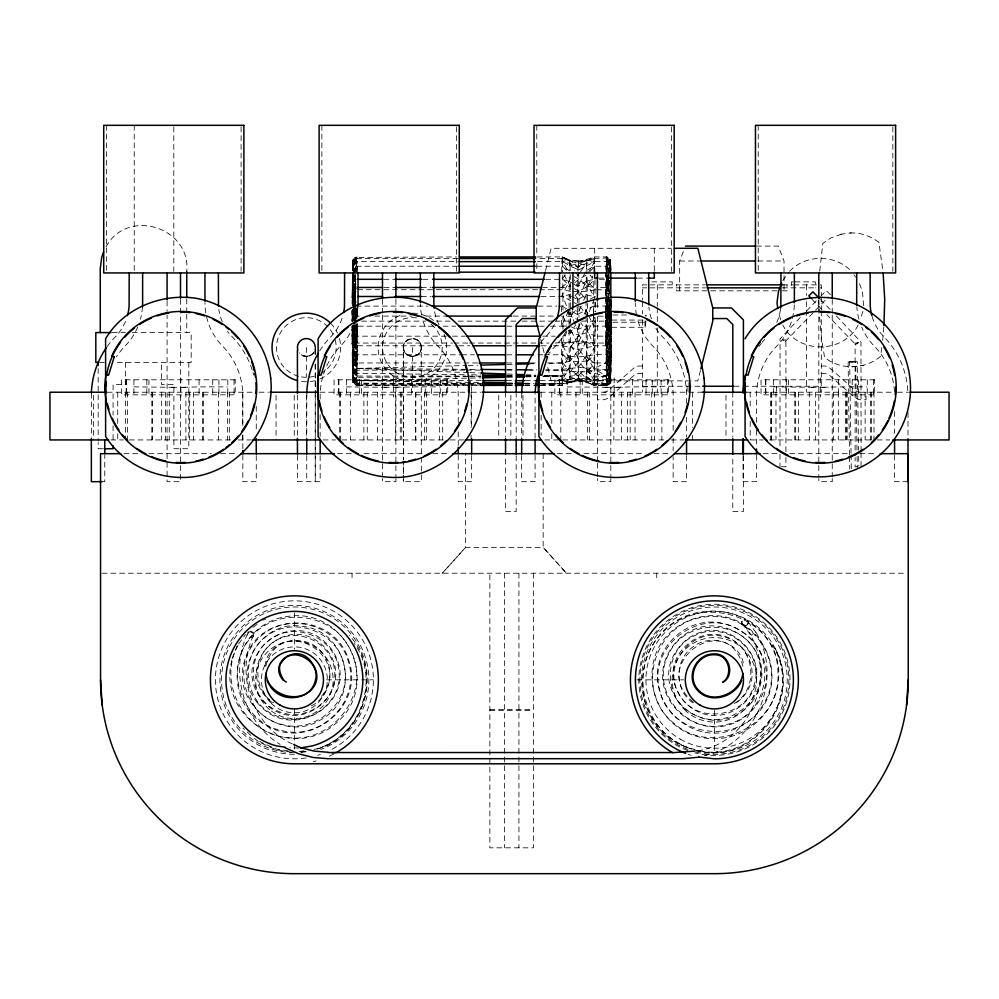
<?xml version="1.0" encoding="UTF-8"?>
<svg xmlns="http://www.w3.org/2000/svg" width="999" height="999" viewBox="0 0 999 999"><rect width="100%" height="100%" fill="white"/><g stroke="black" fill="none" stroke-linecap="round" stroke-linejoin="round"><path stroke-width="0.75" stroke-dasharray="5 3.75" d="M352.135 311.388L352.123 321.528L352.26 309.94L353.271 309.615L353.271 321.603M352.247 321.591L352.26 309.94M352.635 321.603L352.647 309.765M353.584 325.1L353.059 382.38L354.096 384.178L356.943 385.352L357.667 323.301M353.396 320.554L353.534 298.027L353.708 304.907M352.297 360.352L353.059 382.38L353.733 325.05M353.746 319.23L353.721 306.343M354.146 325.112L353.459 383.341L352.572 376.935L352.247 325.961L357.068 326.261L357.242 337.013L355.232 337.013L355.057 326.099L355.02 328.234M354.096 323.127L354.108 309.503M354.333 323.177L354.345 310.052M354.795 325.174L354.096 384.178L353.271 326.099M354.807 319.18L354.782 308.841M354.82 289.186L354.832 287.025L356.855 287.025M355.057 323.139L355.07 309.428L356.094 318.968M355.407 324.875L354.932 364.86L356.93 365.284L356.88 324.188M355.644 325.212L354.932 384.815L354.096 326.149M355.644 319.156L355.632 308.716M356.531 339.011C356.406 347.327 351.436 334.353 356.531 338.511M356.618 325.237L355.906 385.214L481.143 384.165M356.618 319.143L356.606 308.641M569.043 324.5L569.043 312.874M540.347 385.364L562.25 385.352L570.017 382.217L570.529 329.408M570.529 323.589L570.516 312.063M579.02 323.189L578.346 381.143L562 383.778L540.234 383.878M586.051 315.784L586.663 382.217L594.355 385.502L607.567 385.214L610.014 383.341L610.664 379.857L611.226 316.396L595.117 316.084M586.051 314.323L586.088 300.836M587.537 317.782L586.663 382.217L594.455 385.352L607.567 385.214L608.241 299.688L611.063 300.637L611.026 347.59L608.216 348.813L607.192 345.791L606.53 256.93L594.33 256.93L578.134 262.2L577.884 271.228M593.618 313.836L594.355 385.502L595.179 317.532M593.618 312.287L593.656 299.238M595.167 317.632L595.154 336.176L587.524 332.317L580.719 322.615M540.347 385.289L562.125 385.352L561.888 380.644L569.467 376.486C581.018 381.768 593.618 385.352 606.405 385.352L605.694 313.836M605.694 312.287L605.956 272.165M605.931 313.074L606.505 365.284L610.539 365.284L610.901 349.9M609.652 299.263L609.815 382.492L607.367 384.34L594.18 383.129L586.463 376.486L578.159 380.444L570.017 382.217L569.467 376.486C582.929 372.977 593.643 381.381 606.281 383.778L607.567 385.214L606.73 313.998M607.704 311.014L608.541 384.815L609.203 312.724M608.553 314.111L609.378 384.178L610.039 300.037M609.865 352.697L610.214 376.935L609.615 312.862M609.964 313.074L610.539 365.284M611.213 335.239L611.163 299.55M785.926 340.072C778.421 338.761 785.601 341.795 785.926 340.072L785.926 455.894M352.135 310.165L352.123 320.467M352.36 365.484L352.222 352.697L352.747 380.781L353.059 382.38L353.134 376.935L354.295 380.744L356.106 381.73L357.18 380.644L355.906 385.214L355.057 326.186L433.878 326.198M352.497 373.826L352.51 367.857L355.332 370.017L356.418 373.251L356.855 385.502L481.368 385.352M353.596 325.874L353.571 335.239L353.671 325.087M356.106 308.953L356.094 316.084L359.203 316.084M561.413 311.813L561.413 306.106L566.508 308.679M562.961 329.046L562.974 316.084L570.529 316.333L579.02 320.192M577.572 308.666L577.559 319.056M577.584 302.797L577.809 275.362L575.324 271.753M593.606 314.66L593.618 306.106L607.23 306.106L607.205 299.238M352.147 304.033L352.372 275.225M352.247 325.961L352.172 344.243L352.285 341.646L355.095 342.595L356.156 345.791L356.418 373.251L465.322 374.737M352.322 313.074L352.335 310.327M352.272 305.369L352.322 294.693L355.132 293.469L355.344 272.377M352.659 305.12L352.934 259.902L354.807 257.467L456.481 256.93M353.296 305.332L353.521 274.55M353.384 329.208L352.897 365.284L356.93 365.284L354.77 364.685L354.333 324.613M354.108 308.054L354.807 257.467L355.382 272.565M354.732 330.632C355.507 334.952 357.667 329.046 356.705 328.596L356.556 341.383M355.082 306.531L355.132 293.469L355.819 295.479M403.521 349.675C400.686 337.987 419.942 334.178 421.266 346.353L421.341 481.68L403.446 481.68L403.446 475.499L403.521 481.68M421.253 349.737L421.266 347.689M540.209 383.441L562 383.778L562.25 385.352L562.949 336.176L570.516 332.317L575.624 325.037M594.455 385.352L594.692 380.644L586.663 382.217L578.346 381.143L578.159 380.444L577.559 329.62L569.043 309.965L569.343 272.14M586.088 299.313L586.338 272.14M605.943 310.327L606.418 276.998L606.905 296.054M606.031 322.989L606.068 320.055L645.154 320.055M606.905 319.443L606.855 322.24L645.941 322.24L645.966 321.104M606.818 317.782L606.855 314.997L627.896 314.997M608.603 296.765L608.553 309.615L606.73 309.428L607.005 272.377M607.717 309.503L608.416 257.467L606.405 256.93L605.981 270.679M609.203 309.765L609.253 297.377M609.964 310.327L610.027 299.3M571.528 296.204L577.597 299.862L586.113 294.742L593.656 296.491L593.793 279.308M569.043 330.219L569.293 367.769L561.888 380.644L561.463 345.791L569.08 341.608L577.609 344.18L586.088 341.608L593.656 345.791L607.192 345.791L606.53 385.352L606.768 380.644L594.093 380.644L586.301 367.769C572.539 366.683 559.865 371.216 546.116 369.992M352.322 294.693L352.172 298.027L352.547 272.053M352.372 302.073L352.809 276.998L354.832 276.998L355.169 306.968M353.246 372.627L353.534 344.243L353.671 347.59L354.732 348.364L356.556 348.813L357.605 345.791L356.443 362.887L357.48 362.974L356.281 374.113L357.292 376.061L466.171 376.061M354.595 308.054L354.832 276.998M608.728 280.07L609.378 280.619L609.265 294.28L608.616 293.918L608.728 280.07L605.869 279.308L605.968 272.04M610.851 273.239L610.776 265.347L610.789 271.516M610.876 372.627L610.976 340.209M608.279 332.854L607.255 316.084L607.23 336.176L608.279 332.854L611.088 332.33L611.226 316.396M611.101 316.321L611.176 298.027M353.546 273.164L353.971 258.104L354.533 273.052M355.357 270.979L355.781 257.068L356.693 258.504L356.368 272.165L356.943 256.93L353.134 260.739L353.696 300.637L355.607 299.812L355.394 274.113M605.993 270.579L606.056 266.221L607.03 270.979M547.589 362.974L562.787 362.974L570.354 360.964L578.833 361.65L587.212 371.665L594.805 376.061L606.88 376.061L607.067 362.974L609.902 362.212L611.051 360.352M608.741 278.696L608.803 274.55M608.816 273.164L609.253 258.104L608.416 257.467L608.99 272.565M645.129 320.667L645.154 327.285L606.081 327.285L606.031 323.926M352.172 298.027L352.422 281.243L356.281 279.308M610.926 361.039L611.176 344.243L611.026 347.59M645.903 316.121L645.941 314.997L645.966 315.971M354.545 341.383L354.707 328.259L357.118 328.209M355.057 308.204L354.882 365.184M356.93 318.194L357.118 307.854M561.675 272.165L562.125 256.93C572.065 261.825 584.215 262.55 594.567 258.504L594.455 256.93M593.881 272.165L594.33 256.93L586.925 260.851L570.104 265.796L562.487 261.626L537 261.626M611.088 332.33L611.226 325.874M353.134 260.739L352.572 265.347L352.934 259.902L352.572 270.517L356.468 266.221L457.567 266.221M352.472 274.787L352.297 281.918L352.422 281.243M352.572 270.517L352.747 263.237L355.582 260.552L356.581 261.626L457.679 261.626M355.232 337.013C353.996 332.342 358.529 332.33 357.242 337.013M562 258.504L569.73 260.015L569.355 270.604L561.775 266.221M609.815 273.052L609.253 258.104L610.489 260.739L610.676 265.697L606.768 261.626L594.093 261.626L586.725 260.015L586.363 270.604L593.98 266.221L606.88 266.221M606.468 273.738L607.442 257.068L608.016 272.265L606.768 261.626L607.142 287.487L596.74 287.487M609.515 269.718L609.889 258.928L610.664 262.425L610.489 260.739L609.927 270.517L607.067 268.169M609.927 270.517L610.289 259.902L610.551 260.939M611.126 352.697L610.414 382.38L610.027 376.586L606.168 380.644L606.855 357.542L605.794 354.795M91.421 393.156L91.346 437.15M306.818 393.156L306.743 437.15M521.74 393.156L521.653 437.15M353.134 376.935L352.834 381.481M353.484 289.585L353.321 265.697L357.18 261.626L357.392 272.165M352.422 369.992L352.51 367.857M610.976 367.058L610.776 371.765L606.88 376.061M357.005 308.554L356.618 316.096L353.596 316.396L353.596 319.106M610.314 262.425L610.289 259.902L610.214 265.347L609.053 261.538L607.242 260.552L606.168 261.626L606.405 256.93L610.089 259.79L610.451 273.689M609.602 325.961L609.815 344.243L609.64 341.646L606.768 342.595L605.744 345.791L606.73 326.186L609.752 325.874L609.64 312.837M610.377 380.781L610.414 382.38L610.027 376.586L610.289 379.258M606.505 365.284L607.23 306.106M594.904 272.165L594.33 256.93L594.093 261.626L586.538 263.336L577.959 267.083L569.73 260.015L561.888 261.626L569.53 263.336L577.959 267.083L578.321 261.014L586.725 260.015L587.499 300.674L595.117 296.491L594.992 279.308L587.412 286.413L578.921 291.321L574.525 296.191M606.081 327.285L606.068 320.055M645.154 327.285L645.179 320.929M357.093 325.237L356.618 332.854L357.642 336.176M606.73 326.186L605.681 326.198L606.643 310.951M352.572 265.347L352.934 259.902M606.905 279.395L605.744 296.491L606.318 275.125M819.742 271.104L822.826 243.381L830.981 237.849L841.707 234.128M883.815 327.148L882.704 340.322M606.168 380.644L606.992 370.017L609.865 367.857L610.052 369.992M610.664 379.857L610.414 382.38L610.776 376.935L609.565 380.744L607.767 381.73L606.768 380.644L607.567 385.214M357.505 307.53L356.618 316.096L357.667 316.084L357.642 306.106M403.446 347.714C402.722 336.238 421.478 335.751 421.341 347.252C422.065 358.728 403.309 359.215 403.446 347.714L403.446 460.039L403.521 348.626C404.345 358.666 420.354 358.728 421.253 348.688A8.941 8.941 0 0 0 409.003 339.21A8.941 8.941 0 0 0 406.918 354.57A8.941 8.941 0 0 0 421.253 348.688M231.893 660.064C216.408 718.019 290.984 763.286 335.639 723.576C382.58 685.039 346.503 606.218 286.651 616.595C230.694 624.575 218.144 703.446 269.817 727.26C311.014 748.925 364.31 706.193 349.038 661.288C335.289 610.352 256.793 610.039 244.218 661.837C231.331 704.445 283.416 743.518 320.854 719.742C362.55 697.14 348.064 629.595 300.749 626.136C260.964 620.029 230.719 670.941 256.98 702.185M862.836 311.388L860.326 319.63M863.561 305.632L862.462 291.246L859.252 283.192M881.755 347.602L880.619 356.343C865.097 369.58 840.509 370.342 824.562 357.392L821.528 338.536L819.33 313.674M747.24 620.229C751.66 625.299 740.534 628.284 741.832 621.678L751.485 635.252L755.993 632.529L746.565 619.717A3.234 3.234 0 0 0 744.118 619.392M357.555 354.795L356.443 362.887L353.971 361.663L353.421 360.352M292.32 743.918C252.123 726.148 234.628 673.788 253.871 634.74M578.134 262.2L578.321 261.014L569.917 260.851L562.362 258.504L537.112 258.504M356.581 270.754L357.292 266.221M357.667 326.198L356.618 332.854L353.733 332.33M265.022 666.133C267.47 638.823 305.682 632.005 321.541 652.135C337.262 669.093 329.845 699.862 307.867 707.28M265.834 666.221C279.283 611.163 357.18 657.442 319.717 698.338M545.529 270.667L551.123 248.301L671.403 248.301M700.449 370.454L697.839 380.881L551.123 380.881L547.015 364.485M855.681 344.543L858.316 342.62L855.681 344.543L826.847 314.697M352.572 376.935L356.581 380.644L481.081 382.542M606.168 261.626L607.442 257.068M606.093 295.479L606.793 293.469L608.616 293.918M607.142 287.487L608.154 284.727L608.054 275.387M247.54 633.853C229.208 672.115 243.669 722.402 280.095 744.405M566.87 331.618L561.463 345.791L561.413 336.176M579.944 306.481L587.537 316.333L592.944 302.16M593.493 300.736L595.117 296.491L595.129 300.612M679.657 290.834L679.657 261.001L684.352 248.813M232.068 658.603L236.913 646.303M238.112 645.279C216.321 683.816 246.453 736.588 290.634 737.811C334.74 741.845 371.091 692.057 351.273 651.71C334.228 611.376 273.689 604.732 248.451 640.546C223.376 672.539 243.731 724.6 283.891 731.043C322.739 739.822 361.089 699.862 348.326 661.5C338.037 623.488 284.952 610.127 258.029 638.91C230.744 665.072 244.605 715.933 281.531 724.362C315.971 734.515 352.759 701.061 344.156 665.759C337.799 631.518 292.869 614.835 265.796 636.825C238.137 656.93 244.505 704.307 276.76 716.021C306.456 729.095 343.481 703.021 338.848 670.304C336.201 638.973 296.703 620.554 271.079 638.836C245.617 655.069 248.114 696.94 275.437 709.914C300.961 724.088 336.151 703.571 334.777 673.975C334.977 645.416 300.537 625.874 276.074 640.471C253.097 652.697 251.386 688.798 273.564 702.684M253.758 635.576C252.947 639.123 247.215 638.311 247.415 634.677M579.982 324.001L577.559 329.62L569.043 325.949L561.401 326.198L561.401 329.046M584.228 314.173L586.051 309.965L593.618 306.106M581.218 306.056L577.559 314.535L569.043 309.965M583.666 300.399L586.113 294.742M592.532 279.645L586.213 281.318L577.597 299.862L574.6 293.244M568.406 311.313L561.401 326.198L561.401 316.084M594.53 317.432L587.524 332.317L578.995 335.189L570.466 347.54L562.912 345.791L550.474 345.791M572.839 283.554L569.218 281.318L561.463 296.491L569.105 294.742L570.916 298.988M543.931 376.061L562.599 376.061L570.204 371.665L578.833 361.65L587.362 360.964L595.117 345.791L578.933 349.313L570.466 347.54M573.938 276.548L578.821 279.245L587.412 286.413L592.857 276.049M561.675 370.117L569.168 355.869C581.755 359.278 594.293 352.597 607.142 354.795L608.104 362.887L607.192 345.791M586.088 341.608L577.697 357.28L569.08 341.608M585.639 271.94L577.684 286.526L574.05 284.29M588.011 273.227L594.692 261.626L576.273 271.154M751.81 702.185C788.686 651.123 715.534 597.514 675.087 643.181C633.741 693.631 704.332 756.056 750.811 711.837C798.9 660.651 724.999 590.884 674.562 637.275C628.671 681.193 683.079 754.445 738.973 727.26C806.218 693.031 760.826 594.492 690.846 619.692C625.062 645.791 648.488 742.457 718.181 738.548C751.123 736.887 778.845 707.617 778.721 674.637C779.557 638.311 746.028 609.565 710.676 611.038C631.942 613.461 616.071 726.161 691.695 749.075M356.855 385.502L355.507 379.158L356.668 383.129L481.118 383.516M481.006 380.644L356.581 380.644L355.332 370.017L356.343 368.444L355.194 357.542L356.206 354.795L460.202 354.795M106.056 246.84C127.123 207.355 191.171 227.073 186.738 271.516M607.954 374.113L607.067 362.974L593.793 362.974L586.176 355.869L577.822 368.119L569.168 355.869L561.513 354.795M238.649 643.93L245.454 634.515M577.809 275.362L580.431 271.753M581.306 270.554L586.538 263.336M314.21 351.76C311.601 356.793 304.233 357.954 300.187 353.971A8.941 8.941 0 0 0 313.424 352.959L309.74 355.769L306.356 356.431M544.405 354.795L562.849 354.795L570.354 360.964L578.933 349.313L587.362 360.964L594.992 362.974L587.212 371.665C573.176 372.39 559.627 369.28 545.591 370.117M782.779 280.519L788.76 272.452M858.178 325C843.481 354.158 797.477 354.158 782.779 325M353.609 286.351L355.519 284.965M566.321 310.652L570.529 316.333L578.059 306.481M355.906 385.214L357.068 383.778L481.493 383.778M565.471 274.962L561.588 279.308L569.218 281.318L570.417 283.966M590.097 271.403L594.805 266.221M543.119 376.473L561.775 376.061L569.293 367.769L577.984 375.999L586.301 367.769L606.992 370.017M800.199 317.532L780.057 338.936L779.969 448.126M806.68 310.839L819.617 297.427M820.703 296.316L826.223 290.659L830.406 294.593M785.376 341.446L814.535 311.251M815.596 310.165L828.308 296.99M751.797 702.185C709.327 752.609 635.564 686.463 685.202 640.759C727.397 606.018 783.378 666.383 742.694 704.457C697.252 742.756 642.669 672.24 693.756 639.822C734.39 616.258 775.174 673.9 736.738 702.472M569.168 355.869L561.588 362.974L547.589 363.349M540.109 380.644L562.487 380.644L570.029 378.933L578.696 371.453L587.037 378.933L594.692 380.644M574.612 282.829L578.821 279.245L587.275 274.513M734.178 703.546C760.888 688.086 753.995 643.681 723.963 636.863C692.195 626.835 661.675 664.897 678.796 693.618C694.317 724.337 744.292 718.968 753.758 686.138C766.196 652.559 726.598 619.23 695.229 635.426C661.388 649.375 662.187 702.709 696.44 715.634C732.155 732.604 774.013 692.182 757.517 655.981C743.318 618.344 685.052 617.794 668.743 654.033C648.751 690.734 687.737 736.55 727.247 724.362C770.092 714.984 778.671 651.385 740.222 630.606C701.798 605.606 647.539 645.042 659.502 689.31C668.593 735.102 735.252 746.703 760.714 708.291C790.421 668.943 754.57 610.626 706.355 616.845C654.745 620.679 633.154 690.759 673.626 723.001C711.937 757.741 779.844 726.398 777.971 674.625C779.42 615.109 698.988 591.52 661.688 633.603C625.424 669.58 644.792 738.273 694.767 749.45M577.959 267.083L586.725 260.015M561.513 287.487L569.218 281.318M587.362 360.964L595.054 354.795M789.61 271.303C805.706 254.108 835.264 254.108 851.348 271.303M252.947 627.409L259.116 622.926M593.718 287.487L586.213 281.318L577.684 286.526L574.213 279.895M594.205 258.504L607.654 257.942M540.596 383.778L562.362 383.778L570.017 382.217L578.521 378.084L587.037 378.933M586.176 355.869L593.856 368.444L605.869 362.974L606.855 357.542L609.74 355.931L609.927 360.352M594.093 380.644L606.056 376.061L593.856 368.444M262.812 620.242L265.659 619.155M314.023 749.45C358.766 739.285 381.593 680.594 354.258 643.481M317.083 749.075C364.585 736.825 383.154 671.103 349.45 635.589M355.544 290.16L353.496 291.683L353.321 299.663L355.344 299.663M697.702 750.848C754.257 742.182 781.006 666.196 742.157 624.125M704.457 755.569C756.63 744.08 783.815 677.797 755.993 632.479M858.091 342.757L855.119 343.144L855.119 455.894M595.079 289.722L587.437 291.396L571.79 291.446M587.212 371.665L594.904 370.117L606.98 370.117M696.016 750.724C755.119 766.445 806.156 696.228 772.951 644.867L772.289 645.167C805.182 696.003 754.732 765.559 696.191 749.999M570.267 274.513L570.404 286.413L562.849 287.487L542.632 287.487M849.937 233.042C860.339 232.317 870.641 236.089 878.883 242.332L882.966 271.416M851.985 366.895L863.273 365.384M840.171 234.34L851.473 232.829M298.951 751.435L306.531 750.636M300.512 752.01L306.643 751.373M570.029 378.933L578.521 378.084L586.663 382.217M540.222 383.703C558.391 388.062 577.21 374.363 594.268 384.765L606.281 383.778M299.038 748.014L289.847 747.727M468.394 372.602L356.343 368.444L466.745 365.497M468.294 365.459L477.622 365.209M507.167 364.423L514.947 364.21M528.933 363.848L536.713 363.636M356.581 380.644L480.944 377.872M507.367 377.272L515.134 377.098M526.023 376.86L535.352 376.648M851.061 453.271L849.674 361.775L857.229 361.663L858.578 450.062M849.537 455.044L848.114 361.988L855.668 361.875L857.017 450.274M849.674 361.775L857.229 361.663M848.114 361.988L855.668 361.875M468.469 376.648L356.493 377.335L355.332 370.017M470.017 376.635L480.906 376.561M507.342 376.398L515.122 376.348M526.011 376.286L535.339 376.223M543.106 376.173L561.775 376.061L544.655 375.424M507.579 384.041L513.798 384.003M524.687 383.953L532.455 383.916M756.443 246.091L778.296 246.091L784.028 261.001L784.028 290.834M537.237 256.93L562.25 256.93L569.917 260.851L587.112 265.796M457.792 258.504L356.693 258.504L356.818 256.93L355.981 257.942L356.318 270.741M679.657 261.001L699.575 261.001M757.941 261.001L784.028 261.001M536.888 266.221L562.599 266.221L567.395 271.403M598.651 278.122L608.416 278.122M637.474 278.122L646.653 278.122M383.916 279.308L395.167 279.308M422.802 279.308L430.944 279.308M545.679 279.308L562.787 279.308L570.404 286.413L570.516 310.639M599.512 279.308L607.067 279.308M651.835 281.88L672.202 281.88L672.202 287.849M793.081 281.88L791.483 281.88L791.483 287.849M794.979 281.88L815.346 281.88L815.346 287.849M646.753 284.865L642.382 284.865L642.382 300.15M649.949 284.865L705.444 284.865M782.379 284.865L793.081 284.865M793.968 284.865L816.945 284.865M820.167 284.865L821.303 284.865L821.303 295.529M383.991 287.487L395.092 287.487M421.316 287.487L430.869 287.487M642.382 287.849L646.753 287.849M649.837 287.849L705.444 287.849M782.379 287.849L816.945 287.849M820.167 287.849L821.303 287.849M354.845 287.05L354.87 288.873L356.88 288.873M357.567 289.722L537.986 289.722M539.535 289.722L562.874 289.722L570.429 291.396M596.578 289.722L609.153 290.16M777.035 290.834L676.673 290.834L676.673 284.865M782.254 290.834L787.012 290.834L787.012 284.865M421.378 296.491L430.806 296.491M541.133 296.491L562.912 296.491L570.491 300.674M356.119 306.106L427.659 306.106M538.061 306.106L556.755 306.106M558.279 306.106L562.949 306.106L565.471 309.515M374.762 316.084L412.1 316.084M426.086 316.084L446.316 316.084M513.186 316.084L555.194 316.084M361.563 321.141L425.524 321.141M436.438 321.141L450.474 321.141M458.279 321.141L515.996 321.141M522.227 321.141L553.434 321.141M554.994 321.141L572.152 321.141M581.505 321.141L606.468 321.141M443.194 326.198L455.656 326.198M506.968 326.198L514.76 326.198M539.622 326.198L544.305 326.198M550.511 326.198L562.974 326.198M607.255 326.198L586.038 325.949L577.559 329.62L577.559 325.1M354.695 328.596L356.705 328.596M354.707 328.284L354.732 329.121L356.743 329.121M112.263 332.58L125.487 332.58M132.305 332.58L191.184 332.58L191.184 362.4L114.311 362.4M355.369 336.114L353.359 336.114L353.546 341.67L357.617 343.044L452.497 343.044M446.328 336.176L356.119 336.176L355.057 326.186L356.094 326.198L356.156 345.791L454.046 345.791M452.522 336.176L464.985 336.176M506.955 336.176L514.76 336.176M542.732 336.176L555.194 336.176M355.219 336.825L357.23 336.825M354.558 341.046L356.568 341.046M454.046 343.044L468.044 343.044M469.605 343.044L536.488 343.044M538.036 343.044L548.926 343.044M555.144 343.044L578.97 341.496L595.129 343.044L607.205 343.044L611.188 341.67L611.001 336.114L593.618 336.176L593.656 345.791L586.038 325.949L577.609 344.18L569.043 325.949M458.803 345.791L469.692 345.791M506.918 345.791L514.797 345.791M541.133 345.791L548.913 345.791M461.763 354.795L474.413 354.795M506.868 354.795L514.86 354.795M537.974 354.795L542.844 354.795M99.688 362.4L104.246 362.4M477.597 362.974L356.281 362.974L355.194 357.542L352.372 355.931M506.793 362.974L514.922 362.974M530.119 362.974L536.7 362.974M642.382 366.009L639.248 366.009A8.267 8.267 0 0 0 633.778 368.082L608.94 390.06A8.666 8.666 0 0 1 603.821 392.22M821.303 366.009L824.437 366.009A8.267 8.267 0 0 1 829.919 368.082L854.744 390.06A8.666 8.666 0 0 0 859.877 392.22M464.71 370.117L357.392 370.117L356.281 374.113L353.421 371.765L353.334 367.058M466.271 370.117L480.269 370.117M506.705 370.117L514.485 370.117M528.483 370.117L536.251 370.117M642.382 373.551L639.248 373.551A8.267 8.267 0 0 0 633.778 375.624L609.889 396.765A12.388 12.388 0 0 1 603.371 399.762L597.652 399.762L597.652 392.22M821.303 373.551L824.437 373.551A8.267 8.267 0 0 1 829.919 375.624L853.795 396.765A12.388 12.388 0 0 0 860.314 399.762L866.033 399.762L866.033 392.22M467.719 376.061L480.169 376.061M506.605 376.061L514.385 376.061M525.262 376.061L536.151 376.061M506.493 380.644L515.222 380.644M525.162 380.644L534.49 380.644M506.381 383.778L514.148 383.778M525.037 383.778L532.817 383.778M594.567 383.778L606.643 383.778M506.256 385.352L514.035 385.352M524.8 385.377L532.692 385.352M642.382 386.251L702.534 386.251M734.178 386.251L741.957 386.251M743.518 386.251L821.303 386.251M171.766 387.312L189.348 387.312M384.265 387.312L401.86 387.312M605.057 387.312L622.652 387.312M811.238 387.312L828.833 387.312M107.143 392.22L252.872 392.22M259.116 392.22L268.481 392.22M319.992 392.22L469.842 392.22M471.403 392.22L480.769 392.22M540.084 392.22L702.534 392.22M746.128 392.22L895.978 392.22M897.539 392.22L908.466 392.22M110.827 439.935L123.314 439.935M129.221 439.935L235.14 439.935M238.137 439.935L251.311 439.935M323.114 439.935L335.602 439.935M341.845 439.935L444.867 439.935M450.137 439.935L463.598 439.935M544.767 439.935L557.829 439.935M562.612 439.935L664.959 439.935M671.203 439.935L683.691 439.935M750.624 439.935L763.298 439.935M769.542 439.935L872.189 439.935M877.247 439.935L889.734 439.935M102.647 448.726L98.164 448.726L98.164 442.569M123.938 453.671L139.523 453.671M148.876 453.671L211.251 453.671M220.604 453.671L237.762 453.671M337.55 453.671L351.586 453.671M364.061 453.671L423.314 453.671M432.667 453.671L449.825 453.671M557.405 453.671L573.001 453.671M583.916 453.671L644.73 453.671M654.083 453.671L671.228 453.671M763.236 453.671L778.82 453.671M789.734 453.671L850.549 453.671M859.902 453.671L877.06 453.671M781.455 466.77L785.926 466.77L785.926 457.442M858.091 466.77L855.119 466.77L855.119 457.442M101.773 481.68L104.758 481.68L104.758 455.169M297.402 481.68L320.155 481.68L320.155 455.169M907.991 481.68L894.567 481.68L894.567 455.169M102.098 573.214L906.692 573.214M326.586 679.832L373.376 679.832M636.962 679.832L683.753 679.832M489.86 709.627L533.466 709.627M489.86 710.526L533.466 710.526M412.387 356.431L413.524 356.431M307.492 356.356L302.897 355.744L299.238 352.909M507.554 383.604L513.773 383.628M524.662 383.653L532.442 383.678M481.218 385.114L356.755 384.765L354.732 383.941L353.259 382.492L353.072 377.46L352.635 326.036M507.667 385.202L513.898 385.214M524.787 385.252L532.567 385.264M356.343 368.444L468.344 369.355M469.905 369.368L477.672 369.43M507.23 369.68L515.009 369.742M527.447 369.842L536.788 369.917M773.301 386.875L814.235 387.312M567.12 386.875L608.054 387.312M346.328 386.875L387.262 387.312M133.829 386.875L174.763 387.312M471.54 374.825L480.881 374.95M507.33 375.312L515.097 375.424M525.986 375.574L535.327 375.699M544.655 375.824L561.775 376.061M507.529 382.942L513.761 383.042M524.65 383.204L533.99 383.341M469.955 372.652L479.295 373.002M507.305 374.038L515.084 374.325M525.973 374.737L535.314 375.075M587.412 286.413L595.054 287.487M288.374 750.961L276.323 749.05L259.615 741.595M291.333 752.172L276.111 749.762L259.228 742.232L252.035 736.413M562.487 380.644L570.017 382.217M607.242 274.95L608.154 284.727L609.115 284.965L609.19 295.679M568.369 330.569L570.516 332.317L578.995 335.189L587.462 347.54M569.73 260.015L570.104 265.796L581.131 271.154M562.125 256.93L569.917 260.851M357.068 258.504L355.781 257.068L356.581 261.626M574.138 302.635L577.784 304.595M574.05 288.511L578.921 291.321L587.499 300.674M693.481 702.222C646.465 664.36 726.947 607.255 742.956 666.221M693.006 702.871C673.626 690.084 674.525 658.441 694.08 646.153C711.9 633.091 741.72 642.819 743.768 666.133M250.836 735.451L243.044 728.109M272.053 702.472C228.933 668.893 284.965 608.953 323.389 646.028C360.889 683.853 304.87 739.385 266.096 704.457C221.341 659.39 293.431 599.899 331.418 649.088C365.334 697.976 292.844 747.702 256.993 702.185M354.395 300.374L356.393 302.073M820.541 299.575L830.082 309.465M836.45 316.059L860.976 341.983L861.076 451.236M811.987 299.313L821.54 309.203M586.463 376.486L594.268 384.765M590.072 274.962L592.857 278.221M562.787 362.974L570.204 371.665M853.908 274.75L855.619 277.06M569.53 263.336L574.5 270.554M562.25 256.93L562.487 261.626L567.932 270.654M564.098 274.75L570.404 286.413M353.896 273.689L353.334 258.928L353.321 265.697M586.213 281.318L593.656 296.491M562.912 345.791L570.354 360.964M587.936 314.023L586.051 309.965L577.559 314.535L575.749 310.289M588.573 315.372L593.606 326.198L593.606 316.084M562.974 316.084L566.745 324.2M569.268 329.608L570.516 332.317M780.644 319.63L778.121 311.388M562.724 275.012L562.912 296.491L567.27 307.829M567.807 309.24L570.529 316.333M606.73 309.428L605.694 306.106L605.681 326.198M540.684 339.136L544.405 354.046M356.044 270.829L355.394 268.169L355.619 270.954M352.809 276.998L353.396 317.67M352.897 365.284L352.347 335.926M353.059 382.38L352.672 376.586M606.405 256.93L606.643 258.504M645.928 322.14L645.903 321.253M606.855 314.997L606.905 318.506M355.894 284.79L355.244 279.395L355.906 291.833M578.321 261.014L578.671 269.817M355.07 309.428L355.719 320.092M355.819 321.616L356.094 326.198M607.367 299.5L608.291 316.096M355.057 326.186L356.156 345.791M818.743 300.462L819.255 312.2M609.865 367.857L610.127 373.826M357.068 326.261C357.804 327.36 356.131 332.592 355.02 328.746M606.843 322.14L606.818 318.718M356.543 307.942L356.805 318.206M354.633 309.603L354.845 322.452M562.487 261.626L562.699 272.165M353.134 265.347L353.309 273.826M609.702 313.823L609.752 316.396M570.104 265.796L570.217 271.603M569.293 367.769L569.467 376.486M858.665 456.268L858.803 465.571M857.117 456.481L857.279 467.332M851.086 454.832L851.298 468.781M849.562 456.593L849.749 469.006M578.708 272.515L578.995 305.257M609.003 274.113L609.053 278.771M609.065 280.319L609.115 284.965M354.558 274.588L354.77 302.972M353.908 275.2L354.133 307.555M353.609 304.133L353.534 298.027L353.559 304.158M353.671 310.227L353.746 316.321M353.596 316.396L353.621 319.293M610.776 265.347L610.839 274.425M610.963 299.663L611.001 306.356M608.154 284.727L608.241 298.289M606.93 299.663L606.98 306.356M355.332 297.864L355.407 317.67M354.732 329.121L354.732 330.107M605.694 336.176L605.744 345.791M595.142 301.985L595.167 311.813M562.912 296.491L562.961 310.377M610.664 300.312L610.701 311.9M610.701 313.349L610.014 383.341L609.19 326.036M609.215 299.812L609.253 316.134M595.129 302.522L595.154 311.563M587.499 303.521L587.537 316.333M355.607 299.812L355.619 302.784M354.133 309.003L354.158 316.246M352.123 325.874L352.172 344.243L352.123 327.435M578.995 306.755L579.02 317.207M354.87 288.873L354.832 305.244M353.534 344.243L353.571 361.039M907.991 412.575L907.991 437.15M894.567 411.488L894.567 433.329M892.844 126.873L892.844 271.378M873.988 392.22L873.988 439.935M873.526 379.795L873.526 394.842M871.39 392.22L871.39 439.935M870.504 392.22L870.504 439.935M867.282 379.795L867.282 394.842M865.134 392.22L865.134 439.935M861.076 452.784L861.076 466.77M858.428 379.795L858.428 394.842M852.234 379.795L852.234 394.842M847.152 392.22L847.177 439.935M846.29 392.22L846.29 439.935M845.666 392.22L845.666 439.935M838.561 379.795L838.561 394.842M838.298 392.22L838.298 439.935M833.528 392.22L833.528 439.935M832.242 299.413L832.242 313.436M832.242 314.997L832.242 477.01M832.242 478.571L832.242 481.68L818.818 481.68L818.818 478.571M821.303 297.078L821.303 309.378M821.303 310.914L821.303 392.22M820.341 377.859L820.341 397.053M818.818 299.413L818.818 477.01M815.359 392.22L815.359 439.935M809.315 392.22L809.315 439.935M806.393 284.865L806.393 295.529M806.393 301.686L806.393 392.22M798.488 392.22L798.488 439.935M795.654 392.22L795.654 439.935M794.754 392.22L794.754 439.935M788.448 379.795L788.448 394.842M786.35 379.795L786.35 394.842M779.969 454.345L779.969 466.77M776.573 386.251L776.573 392.22M775.973 392.22L775.973 439.935M773.388 379.795L773.388 394.842M771.64 392.22L771.64 439.935M771.44 392.22L771.44 439.935M770.541 392.22L770.541 439.935M765.871 379.795L765.871 394.842M765.621 379.795L765.621 394.842M758.216 125.325L758.216 271.378M756.493 422.415L756.493 395.891A71.341 71.341 0 0 1 775.436 347.49A62.3 62.3 0 0 0 794.367 302.759M756.493 430.207L756.493 445.804M756.493 455.169L756.493 481.68L743.081 481.68L743.081 455.581M750.199 392.22L750.199 407.617M750.199 421.466L750.199 439.935M743.406 455.731L743.406 511.5L732.791 511.5L732.791 455.731M732.791 392.22L732.791 437.15M725.986 395.292L725.986 439.935M714.397 710.414L714.397 752.684M692.469 392.22L692.469 427.622M692.469 435.314L692.469 439.935M687.112 386.251L687.112 392.22M686.563 403.359L686.413 390.634A84.715 84.715 0 0 0 664.11 338.424L661.288 335.502A48.876 48.876 0 0 1 655.506 327.635M686.563 417.182L686.563 437.15M686.563 455.581L686.563 481.68L673.151 481.68L673.151 456.73M673.151 430.207L673.151 395.891A71.341 71.341 0 0 0 654.208 347.49A62.3 62.3 0 0 1 637.487 319.193M673.151 438.012L673.151 450.487M671.428 126.873L671.428 271.378M667.344 379.795L667.344 394.842M661.9 392.22L661.9 439.935M661.101 379.795L661.101 394.842M657.292 284.865L657.292 306.293M657.292 307.829L657.292 321.678M657.292 327.822L657.292 392.22M656.718 573.214L656.718 577.634M654.295 248.301L654.295 270.667M654.395 392.22L654.395 439.935M652.247 379.795L652.247 394.842M651.735 392.22L651.735 439.935M646.053 379.795L646.053 394.842M642.382 301.686L642.382 313.986M642.382 320.142L642.382 392.22M635.064 392.22L635.064 439.935M632.392 379.795L632.392 394.842M630.169 392.22L630.169 439.935M627.522 392.22L627.522 439.935M621.44 392.22L621.44 439.935M614.16 377.859L614.16 397.053M613.861 392.22L613.861 439.935M610.826 299.413L610.826 477.01M610.826 478.571L610.826 481.68L597.402 481.68L597.402 478.571M597.402 302.535L597.402 310.327M597.402 316.558L597.402 461.426M597.402 462.987L597.402 477.01M594.655 248.301L594.655 270.667M589.647 392.22L589.647 439.935M587.649 392.22L587.649 439.935M582.267 379.795L582.267 394.842M580.169 379.795L580.169 394.842M575.986 392.22L575.986 439.935M567.22 379.795L567.22 394.842M560.814 392.22L560.814 439.935M559.69 379.795L559.69 394.842M559.44 379.795L559.44 394.842M551.773 392.22L551.773 424.538M551.773 433.778L551.773 439.935M543.169 453.671L543.169 547.365L566.421 573.214L543.169 547.365L465.621 547.365L442.307 573.214L465.621 547.365L465.621 453.671M541.158 392.22L541.158 399.912M541.158 415.309L541.158 435.314M536.8 125.325L536.8 254.295M536.8 263.611L536.8 271.378M535.077 438.012L535.077 395.891A71.341 71.341 0 0 1 535.214 391.458M535.077 455.169L535.077 481.68L521.653 481.68L521.653 455.581M533.466 573.214L533.466 847.826L489.86 847.826L489.86 573.214M522.964 395.292L522.964 436.85M518.931 573.214L518.931 847.826M516.171 392.22L516.171 437.15M516.171 455.731L516.171 511.5L505.556 511.5L505.556 455.731M510.864 395.292L510.864 439.935M505.556 392.22L505.556 437.15M504.395 573.214L504.395 847.826M498.751 395.292L498.751 439.935M471.653 426.398L471.491 390.634A84.715 84.715 0 0 0 470.417 381.481M471.653 455.581L471.653 481.68L458.229 481.68L458.229 455.169M471.116 392.22L471.116 427.622M471.116 435.314L471.116 439.935M458.229 422.415L458.229 395.891A71.341 71.341 0 0 0 439.298 347.49A62.3 62.3 0 0 1 422.565 319.193M458.229 431.768L458.229 445.804M456.506 126.873L456.506 271.378M446.553 379.795L446.553 394.842M442.694 392.22L442.694 439.935M440.309 379.795L440.309 394.842M439.647 392.22L439.647 439.935M431.456 379.795L431.456 394.842M426.373 392.22L426.373 439.935M425.249 379.795L425.249 394.842M424.5 392.22L424.5 439.935M415.846 392.22L415.846 439.935M415.434 392.22L415.434 439.935M412.387 347.49L412.387 392.22M411.588 379.795L411.588 394.842M401.773 392.22L401.773 439.935M400.287 392.22L400.287 439.935M395.904 299.413L395.904 477.01M395.904 478.571L395.904 481.68L382.48 481.68L382.48 478.571M395.367 392.22L395.367 439.935M393.369 377.859L393.369 397.053M382.48 299.413L382.48 313.436M382.48 314.997L382.48 477.01M377.56 392.22L377.56 439.935M367.27 392.22L367.27 439.935M363.898 392.22L363.898 439.935M361.476 379.795L361.476 394.842M359.365 379.795L359.365 394.842M352.06 573.214L352.06 577.634M350.637 392.22L350.637 439.935M346.416 379.795L346.416 394.842M340.434 392.22L340.434 439.935M339.685 392.22L339.685 439.935M338.898 379.795L338.898 394.842M338.649 379.795L338.649 394.842M321.878 125.325L321.878 271.378M320.155 399.013L320.155 395.891A71.341 71.341 0 0 1 323.139 375.487M320.155 414.61L320.155 436.451M315.297 364.148L315.297 393.531M315.297 395.08L315.297 481.68M315.222 364.098L315.222 390.397M315.222 391.945L315.222 481.68M306.743 455.581L306.743 481.68M306.356 347.49L306.356 376.66M306.356 395.292L306.356 436.85M297.402 395.104L297.477 436.863M297.402 455.394L297.477 481.68M294.243 395.292L294.243 439.935M294.393 612.899L294.393 649.238M294.393 708.903L294.393 752.684A72.852 72.852 0 0 1 227.959 649.924A72.852 72.852 0 0 1 348.926 631.53A72.852 72.852 0 0 1 316.046 749.387M276.049 395.292L276.049 439.935M256.256 406.431L256.256 431.006M256.256 455.581L256.256 481.68L242.832 481.68L242.832 455.169M242.832 425.524L242.832 395.891A71.341 71.341 0 0 0 223.901 347.49A62.3 62.3 0 0 1 204.957 302.759M242.832 434.89L242.832 448.926M242.707 392.22L242.707 426.086M242.707 435.314L242.707 439.935M241.109 126.873L241.109 271.378M234.053 379.795L234.053 394.842M229.32 392.22L229.32 439.935M227.809 379.795L227.809 394.842M227.56 392.22L227.56 439.935M218.943 379.795L218.943 394.842M218.494 392.22L218.494 439.935M212.75 379.795L212.75 394.842M203.346 392.22L203.346 439.935M202.485 392.22L202.485 439.935M199.088 379.795L199.088 394.842M193.481 392.22L193.481 439.935M189.685 392.22L189.685 439.935M188.823 362.4L188.823 448.726L173.913 448.726L173.913 384.503L161.513 384.503L161.513 362.4M186.738 298.988L186.738 312.737M186.738 314.26L186.738 332.58M185.901 392.22L185.901 439.935M180.856 377.859L180.856 397.053M180.507 299.413L180.507 481.68L167.083 481.68L167.083 315.147M173.801 126.873L173.801 271.378M169.268 392.22L169.268 439.935M167.083 300.974L167.083 311.401M165.472 392.22L165.472 439.935M161.688 392.22L161.688 439.935M152.385 392.22L152.385 439.935M151.823 392.22L151.823 439.935M148.963 379.795L148.963 394.842M146.865 379.795L146.865 394.842M134.228 125.325L134.228 271.378M133.916 379.795L133.916 394.842M127.61 392.22L127.61 439.935M126.398 379.795L126.398 394.842M126.149 379.795L126.149 394.842M125.487 362.4L125.487 384.503L113.087 384.503L113.087 415.084M125.549 392.22L125.549 438.399M117.732 392.22L117.732 424.538M117.732 433.778L117.732 439.935M113.087 425.799L113.087 442.619M106.481 125.325L106.481 271.378M98.164 368.569L98.164 393.231M98.164 394.767L98.164 441.021M93.519 395.292L93.519 439.935M294.393 754.307A74.488 74.488 0 0 1 225.874 650.636A74.488 74.488 0 0 1 348.114 628.246A74.488 74.488 0 0 1 320.791 749.475M687.599 750.511A75.587 75.587 0 0 1 664.647 622.926A75.587 75.587 0 0 1 788.024 662.724A75.587 75.587 0 0 1 694.829 752.846M748.189 622.514A3.234 3.234 0 0 1 744.954 625.736M743.343 625.312A3.234 3.234 0 0 1 743.343 619.717M691.133 755.319A78.983 78.983 0 0 1 688.323 754.395M333.828 753.958A83.966 83.966 0 0 1 328.559 756.53M316.121 760.926A83.966 83.966 0 0 1 313.299 761.638M687.999 749.475A74.488 74.488 0 0 1 665.371 623.751A74.488 74.488 0 0 1 786.95 662.974A74.488 74.488 0 0 1 695.117 751.772M306.094 751.735A72.852 72.852 0 0 1 300.237 752.447M306.169 757.929A78.983 78.983 0 0 1 218.219 658.928A78.983 78.983 0 0 1 344.393 618.681A78.983 78.983 0 0 1 330.007 750.336M320.454 754.395A78.983 78.983 0 0 1 317.657 755.319M822.527 387.312A31.381 0.787 -0.3 0 1 866.82 386.938M616.346 387.312A31.381 0.787 -0.3 0 1 660.639 386.938M395.554 387.312A31.381 0.787 -0.3 0 1 439.847 386.938M183.054 387.312A31.381 0.787 -0.3 0 1 227.335 386.938M758.915 346.541A84.715 84.715 0 0 1 761.3 343.381M762.125 342.357A84.715 84.715 0 0 1 764.66 339.385M780.506 309.265A48.876 48.876 0 0 1 776.186 323.788M894.43 391.458A71.341 71.341 0 0 0 875.636 347.49A62.3 62.3 0 0 1 861.625 327.048M858.903 319.193A62.3 62.3 0 0 1 856.83 306.918M907.816 390.634A84.715 84.715 0 0 0 885.539 338.424L882.716 335.502A48.876 48.876 0 0 1 871.852 315.647M572.39 311.051A62.3 62.3 0 0 1 569.517 323.164M566.271 330.819A62.3 62.3 0 0 1 554.008 347.49A71.341 71.341 0 0 0 551.111 350.836M548.414 354.358A71.341 71.341 0 0 1 550.187 351.985M540.696 342.357A84.715 84.715 0 0 1 544.105 338.424L546.928 335.502A48.876 48.876 0 0 0 556.83 318.768M636.525 315.147A62.3 62.3 0 0 1 635.277 302.759M651.398 318.768A48.876 48.876 0 0 1 648.9 307.105M323.576 374.076A71.341 71.341 0 0 1 339.098 347.49A62.3 62.3 0 0 0 354.595 323.164M357.892 306.918A62.3 62.3 0 0 1 356.168 317.857M319.655 350.911A84.715 84.715 0 0 1 329.183 338.424L332.018 335.502A48.876 48.876 0 0 0 342.869 315.647M421.603 315.147A62.3 62.3 0 0 1 420.367 304.146M439.023 324.775A48.876 48.876 0 0 1 434.215 309.265M142.495 306.918A62.3 62.3 0 0 1 140.422 319.193M137.7 327.048A62.3 62.3 0 0 1 123.701 347.49A71.341 71.341 0 0 0 116.433 356.793M107.18 346.541A84.715 84.715 0 0 1 113.799 338.424L116.621 335.502A48.876 48.876 0 0 0 126.511 318.768M252.198 369.98A84.715 84.715 0 0 0 233.803 338.424L230.981 335.502A48.876 48.876 0 0 1 227.56 331.268M252.959 372.502A84.715 84.715 0 0 1 253.646 375.037M222.253 321.815A48.876 48.876 0 0 1 218.818 309.265M335.152 339.772A29.82 29.82 0 0 1 322.59 372.502M314.073 376.298A29.82 29.82 0 0 1 307.904 377.272M306.356 377.31A29.82 29.82 0 0 1 300.137 376.66M298.626 376.298A29.82 29.82 0 0 1 284.191 327.535A29.82 29.82 0 0 1 334.19 336.8M339.473 338.611A34.291 34.291 0 0 1 316.658 380.194M315.222 380.619A34.291 34.291 0 0 1 297.477 380.619M330.594 323.239A34.291 34.291 0 0 1 337.425 332.992M431.168 324.313A29.82 29.82 0 0 1 426.848 373.576A29.82 29.82 0 0 1 382.792 351.124A29.82 29.82 0 0 1 420.117 318.681M444.08 334.365A34.291 34.291 0 0 1 424.125 379.72A34.291 34.291 0 0 1 379.682 357.804A34.291 34.291 0 0 1 403.521 314.36M412.387 313.199A34.291 34.291 0 0 1 419.83 314.011M421.266 314.36A34.291 34.291 0 0 1 434.44 321.216M307.043 356.431L305.881 356.431L307.043 356.431M413.087 356.431L411.925 356.431L413.087 356.431M606.056 376.061L594.005 377.335L586.301 367.769L593.93 373.251L606.056 376.061M235.202 379.795L121.566 379.795L121.566 394.842L235.202 394.842L235.202 379.795M447.702 379.795L334.066 379.795L334.066 394.842L447.702 394.842L447.702 379.795M668.506 379.795L554.857 379.795L554.857 394.842L668.506 394.842L668.506 379.795M874.674 379.795L761.038 379.795L761.038 394.842L874.674 394.842L874.674 379.795M403.521 473.951L403.521 461.588L403.446 473.951M677.971 742.919A72.852 72.852 0 0 0 787.237 679.832A72.852 72.852 0 0 0 677.971 616.745A72.852 72.852 0 0 0 677.971 742.919M271.391 711.038A38.774 38.774 0 0 0 332.917 684.14A38.774 38.774 0 0 0 278.871 644.305A38.774 38.774 0 0 0 271.391 711.038M680.169 739.098A68.444 68.444 0 0 0 782.841 679.832A68.444 68.444 0 0 0 680.169 620.554A68.444 68.444 0 0 0 680.169 739.098M271.091 703.134A32.955 32.955 0 0 0 326.223 688.361A32.955 32.955 0 0 0 285.864 648.001A32.955 32.955 0 0 0 271.091 703.134M684.527 709.69A42.233 42.233 0 0 0 755.194 690.759A42.233 42.233 0 0 0 703.458 639.035A42.233 42.233 0 0 0 684.527 709.69"/><path stroke-width="1.5" d="M91.421 393.156L91.496 390.634A84.715 84.715 0 0 1 106.431 347.615M306.818 393.156L306.893 390.634A84.715 84.715 0 0 1 318.281 353.171M521.74 393.156L521.815 390.634A84.715 84.715 0 0 1 539.073 344.418M743.156 393.156L743.231 390.634M906.58 705.132L908.241 679.832L908.241 453.671L880.169 453.671M883.928 325.686L884.714 299.263L883.116 272.877M540.309 337.65L536.213 321.241L536.213 307.942L545.154 272.165M700.823 368.956L712.749 321.241L712.749 307.942L697.839 248.301L674.425 248.301M742.806 673.363C740.709 693.656 711.987 705.669 697.926 689.547C686.201 676.735 696.915 654.058 714.198 654.757C729.258 654.045 733.578 675.187 722.664 682.354C735.689 675.861 729.307 652.834 714.198 653.958C696.253 653.246 685.152 676.773 697.314 690.059C709.765 704.495 734.927 697.302 741.583 680.544M103.546 251.91L101.736 257.267L100.262 268.469L100.262 332.58M781.705 283.192L778.496 291.246L777.022 302.759L777.759 308.516M745.079 338.773C767.082 301.261 818.293 287.425 857.454 304.982C893.755 321.603 915.683 362.425 909.465 401.86C896.94 481.63 788.149 505.057 745.079 436.426L745.079 387.312M286.426 681.98C283.079 681.942 276.049 667.582 281.543 662.362C292.282 644.68 320.966 661.5 315.472 680.019C309.702 707.03 267.657 698.663 265.984 673.363M247.864 633.066L249.063 631.905M300.587 747.914L312.113 745.941A68.444 68.444 0 0 0 350.462 640.571A68.444 68.444 0 0 0 238.324 640.571A68.444 68.444 0 0 0 276.673 745.941L285.302 747.19M694.705 751.136L672.414 752.684M698.875 757.205L683.029 758.691L327.66 758.691L312.899 757.442L298.551 753.745L285.015 747.702M332.143 752.771L336.376 752.547A83.966 83.966 0 0 0 348.364 615.509A83.966 83.966 0 0 0 215.497 651.111A83.966 83.966 0 0 0 294.393 763.798L714.397 763.798A83.966 83.966 0 0 0 793.293 651.111A83.966 83.966 0 0 0 660.426 615.509A83.966 83.966 0 0 0 672.414 752.547L327.922 752.534M480.731 365.122L505.606 364.46M516.495 364.173L528.933 363.848M482.492 377.834L505.806 377.31M516.695 377.073L524.463 376.898M482.467 376.561L505.794 376.411M516.67 376.336L524.45 376.298M482.704 384.153L506.031 384.041M515.359 384.003L523.126 383.966M535.564 383.903L538.673 383.891M685.401 246.091L755.069 246.091M459.478 256.93L535.676 256.93M459.353 258.504L535.564 258.504M701.123 261.001L755.144 261.001M459.228 261.626L535.439 261.626M459.128 266.221L535.327 266.221M459.028 272.165L535.227 272.165M597.714 278.122L594.655 278.122L594.655 272.165M609.565 278.122L636.513 278.122M647.939 278.122L654.295 278.122L654.295 272.165M357.842 279.308L382.729 279.308M395.167 279.308L421.603 279.308M432.492 279.308L544.48 279.308M706.992 284.865L782.379 284.865M357.767 287.487L382.654 287.487M395.092 287.487L421.541 287.487M432.417 287.487L541.296 287.487M706.992 287.849L779.994 287.849M357.717 296.491L382.592 296.491M395.042 296.491L421.478 296.491M432.367 296.491L539.685 296.491M432.33 306.106L536.538 306.106M536.213 307.942L517.482 307.942L505.556 319.88L505.556 392.22M712.749 307.942L731.48 307.942L743.406 319.88L743.406 392.22M446.303 316.084L511.625 316.084M536.213 318.556L522.14 318.556L516.171 324.525L516.171 392.22M712.749 318.556L726.822 318.556L732.791 324.525L732.791 392.22M458.753 326.198L505.407 326.198M516.296 326.198L538.074 326.198M111.051 332.58L95.817 332.58L95.817 362.4L98.764 362.4M466.545 336.176L505.432 336.176M516.321 336.176L539.647 336.176M472.802 345.791L505.469 345.791M516.358 345.791L539.685 345.791M477.522 354.795L505.519 354.795M516.408 354.795L533.516 354.795M479.158 362.974L505.594 362.974M516.483 362.974L528.921 362.974M482.567 380.644L505.894 380.644M515.222 380.644L524.55 380.644M535.439 380.644L538.548 380.644M481.256 385.414L506.256 385.352M515.472 385.389L523.364 385.352M534.253 385.352L538.911 385.352M702.534 386.251L733.391 386.251M106.144 392.22L49.95 392.22L49.95 439.935L108.654 439.935M270.042 392.22L318.431 392.22M482.33 392.22L539.135 392.22M702.422 392.22L746.128 392.22M910.027 392.22L949.05 392.22L949.05 439.935L892.856 439.935M252.872 439.935L319.992 439.935M465.159 439.935L541.645 439.935M685.252 439.935L747.689 439.935M104.133 448.726L113.087 448.726L113.087 445.666M120.817 453.671L100.549 453.671L100.549 679.832L102.198 705.132M240.884 453.671L334.44 453.671M452.934 453.671L554.295 453.671M674.35 453.671L760.114 453.671M101.773 481.68L91.346 481.68L91.346 438.686M482.667 383.529L506.006 383.604M515.334 383.628L523.114 383.653M535.551 383.691L538.673 383.703M482.779 385.127L506.118 385.189M515.447 385.214L523.226 385.239M535.676 385.277L538.786 385.289M480.794 369.455L505.681 369.667M516.558 369.755L527.447 369.842M482.43 374.975L505.769 375.299M516.658 375.449L524.438 375.549M482.629 382.567L505.981 382.917M515.309 383.067L523.101 383.179M535.539 383.366L538.661 383.416M480.844 373.064L505.744 373.988M516.645 374.388L524.425 374.675M327.934 752.259L313.986 751.086L300.687 747.652L293.718 744.542M698.801 757.017L714.397 758.815A78.983 78.983 0 0 0 787.175 649.15A78.983 78.983 0 0 0 657.841 624.687A78.983 78.983 0 0 0 685.539 753.358M250.674 631.48L253.459 633.129M819.48 298.476L812.936 291.845L808.79 295.841L810.926 298.214M283.391 680.494C267.757 663.249 295.342 643.456 309.752 659.964C336.213 691.633 281.169 715.147 267.208 680.544M648.776 304.857L648.688 272.939M218.494 306.019L218.381 272.939M907.991 438.686L907.991 481.68M894.567 439.572L894.567 453.608M870.117 272.939L870.229 306.019A48.876 48.876 0 0 0 871.852 315.647M856.692 272.939L856.692 302.759A62.3 62.3 0 0 0 856.755 305.532M832.242 272.939L832.242 297.864M818.818 272.939L818.818 297.864M794.367 272.939L794.367 302.759M780.956 272.939L780.831 306.019A48.876 48.876 0 0 1 780.644 308.179M756.493 448.926L756.493 453.608M743.406 438.698L743.406 454.183M743.081 438.686L743.081 454.046M732.791 438.698L732.791 454.183M686.563 438.686L686.563 454.046M635.277 272.939L635.277 301.261M610.826 272.939L610.826 297.864M597.402 272.939L597.402 300.974M572.951 272.939L572.951 302.759A62.3 62.3 0 0 1 572.564 309.678M559.527 272.939L559.415 306.019A48.876 48.876 0 0 1 556.83 318.768M535.077 439.572L535.077 453.608M521.653 438.686L521.653 454.046M516.171 438.698L516.171 454.183M505.556 438.698L505.556 454.183M471.653 438.686L471.653 454.046M458.229 447.365L458.229 453.608M433.778 272.939L433.891 306.019A48.876 48.876 0 0 0 434.09 308.179M420.354 272.939L420.354 302.759M395.904 272.939L395.904 297.864M382.48 272.939L382.48 297.864M358.029 272.939L358.029 302.759A62.3 62.3 0 0 1 357.967 305.532M344.605 272.939L344.493 306.019A48.876 48.876 0 0 1 343.631 312.475M320.155 439.572L320.155 453.608M315.297 348.489L315.297 354.058M306.743 438.686L306.743 454.046M297.402 350.274L297.477 393.594M297.402 438.386L297.477 453.871M256.256 438.686L256.256 454.046M242.832 450.487L242.832 453.608M204.957 272.939L204.957 301.261M186.738 271.516L186.738 297.465M180.507 272.939L180.507 298.289M167.083 272.939L167.083 299.775M142.632 272.939L142.632 302.759A62.3 62.3 0 0 1 142.495 306.918M129.208 272.939L129.096 306.019A48.876 48.876 0 0 1 127.472 315.647M104.758 439.572L104.758 453.608M98.164 362.4L98.164 365.484M100.549 679.832A193.843 193.843 0 0 0 294.393 873.675L714.397 873.675A193.843 193.843 0 0 0 908.241 679.832M895.591 387.312A75.262 75.262 0 0 1 895.216 394.867M894.355 400.899A75.262 75.262 0 0 1 888.96 418.219M887.661 420.966A75.262 75.262 0 0 1 882.279 430.057M878.62 434.927A75.262 75.262 0 0 1 871.378 442.619M863.074 449.263A75.262 75.262 0 0 1 848.438 457.13M842.706 459.178A75.262 75.262 0 0 1 835.414 461.051M824.862 462.437A75.262 75.262 0 0 1 815.821 462.437M805.269 461.051A75.262 75.262 0 0 1 793.668 457.692M788.061 455.294A75.262 75.262 0 0 1 776.36 448.389M767.12 440.534A75.262 75.262 0 0 1 762.05 434.927M758.391 430.057A75.262 75.262 0 0 1 751.71 418.219M749.437 412.562A75.262 75.262 0 0 1 746.603 402.385M745.217 391.833A75.262 75.262 0 0 1 745.217 382.792M746.053 375.237A75.262 75.262 0 0 1 760.177 342.108M764.023 337.4A75.262 75.262 0 0 1 773.925 328.072M778.858 324.525A75.262 75.262 0 0 1 790.833 318.082M796.528 315.921A75.262 75.262 0 0 1 808.253 313.037M820.341 312.063A75.262 75.262 0 0 1 829.407 312.612M835.414 313.586A75.262 75.262 0 0 1 845.591 316.421M852.622 319.33A75.262 75.262 0 0 1 861.812 324.525M865.546 327.148A75.262 75.262 0 0 1 867.944 329.033M871.378 332.018A75.262 75.262 0 0 1 878.62 339.71M883.953 347.115A75.262 75.262 0 0 1 889.572 357.817M892.194 364.947A75.262 75.262 0 0 1 894.617 375.237M687.574 403.871A75.262 75.262 0 0 1 685.052 412.562M680.781 422.302A75.262 75.262 0 0 1 675.224 431.293M667.369 440.534A75.262 75.262 0 0 1 661.763 445.604M656.892 449.263A75.262 75.262 0 0 1 645.054 455.944M636.525 459.178A75.262 75.262 0 0 1 629.233 461.051M618.681 462.437A75.262 75.262 0 0 1 609.64 462.437M599.088 461.051A75.262 75.262 0 0 1 581.88 455.294M579.17 453.946A75.262 75.262 0 0 1 570.179 448.389M563.111 442.619A75.262 75.262 0 0 1 555.869 434.927M550.536 427.522A75.262 75.262 0 0 1 546.84 420.966M542.769 411.126A75.262 75.262 0 0 1 540.134 400.899M538.898 387.312A75.262 75.262 0 0 1 539.285 379.757M539.872 375.237A75.262 75.262 0 0 1 545.529 356.418M547.527 352.322A75.262 75.262 0 0 1 551.361 345.841M557.842 337.4A75.262 75.262 0 0 1 568.955 327.148M573.95 323.701A75.262 75.262 0 0 1 584.652 318.082M590.347 315.921A75.262 75.262 0 0 1 602.072 313.037M614.16 312.063A75.262 75.262 0 0 1 623.226 312.612M629.233 313.586A75.262 75.262 0 0 1 639.41 316.421M646.44 319.33A75.262 75.262 0 0 1 656.892 325.374M659.365 327.148A75.262 75.262 0 0 1 670.479 337.4M676.96 345.841A75.262 75.262 0 0 1 682.779 356.418M685.052 362.075A75.262 75.262 0 0 1 687.886 372.24M689.285 382.792A75.262 75.262 0 0 1 689.285 391.833M468.481 382.792A75.262 75.262 0 0 1 468.481 391.833M466.783 403.871A75.262 75.262 0 0 1 464.76 411.126M459.99 422.302A75.262 75.262 0 0 1 454.433 431.293M446.578 440.534A75.262 75.262 0 0 1 440.971 445.604M436.101 449.263A75.262 75.262 0 0 1 424.263 455.944M415.734 459.178A75.262 75.262 0 0 1 408.441 461.051M405.444 461.6A75.262 75.262 0 0 1 402.435 462.025M397.889 462.437A75.262 75.262 0 0 1 388.836 462.437M378.284 461.051A75.262 75.262 0 0 1 361.089 455.294M358.366 453.946A75.262 75.262 0 0 1 348.151 447.477M343.444 443.631A75.262 75.262 0 0 1 335.077 434.927M329.745 427.522A75.262 75.262 0 0 1 324.126 416.82M321.978 411.126A75.262 75.262 0 0 1 319.343 400.899M318.107 387.312A75.262 75.262 0 0 1 318.481 379.757M319.081 375.237A75.262 75.262 0 0 1 330.569 345.841M337.05 337.4A75.262 75.262 0 0 1 348.151 327.148M353.159 323.701A75.262 75.262 0 0 1 363.861 318.082M369.555 315.921A75.262 75.262 0 0 1 379.782 313.299M393.369 312.063A75.262 75.262 0 0 1 402.435 312.612M408.441 313.586A75.262 75.262 0 0 1 418.606 316.421M425.649 319.33A75.262 75.262 0 0 1 436.101 325.374M438.573 327.148A75.262 75.262 0 0 1 449.687 337.4M456.156 345.841A75.262 75.262 0 0 1 463.186 359.215M465.222 364.947A75.262 75.262 0 0 1 467.095 372.24M254.27 403.871A75.262 75.262 0 0 1 250.674 415.409M248.177 420.966A75.262 75.262 0 0 1 241.933 431.293M238.174 436.088A75.262 75.262 0 0 1 231.905 442.619M229.633 444.63A75.262 75.262 0 0 1 226.074 447.477M223.601 449.263A75.262 75.262 0 0 1 208.953 457.13M203.234 459.178A75.262 75.262 0 0 1 195.929 461.051M185.377 462.437A75.262 75.262 0 0 1 176.336 462.437M165.784 461.051A75.262 75.262 0 0 1 151.361 456.555M145.866 453.946A75.262 75.262 0 0 1 136.875 448.389M127.647 440.534A75.262 75.262 0 0 1 122.577 434.927M118.918 430.057A75.262 75.262 0 0 1 112.238 418.219M109.003 409.69A75.262 75.262 0 0 1 107.442 403.871M105.844 393.356A75.262 75.262 0 0 1 105.844 381.281M106.581 375.237A75.262 75.262 0 0 1 120.692 342.108M124.538 337.4A75.262 75.262 0 0 1 134.44 328.072M139.385 324.525A75.262 75.262 0 0 1 151.361 318.082M157.043 315.921A75.262 75.262 0 0 1 168.781 313.037M180.856 312.063A75.262 75.262 0 0 1 189.922 312.612M195.929 313.586A75.262 75.262 0 0 1 204.67 315.921M213.137 319.33A75.262 75.262 0 0 1 222.34 324.525M226.074 327.148A75.262 75.262 0 0 1 228.471 329.033M231.905 332.018A75.262 75.262 0 0 1 238.174 338.536M243.656 345.841A75.262 75.262 0 0 1 249.488 356.418M251.76 362.075A75.262 75.262 0 0 1 254.27 370.766M254.882 373.726A75.262 75.262 0 0 1 255.369 376.735M255.981 382.792A75.262 75.262 0 0 1 255.881 393.356M743.244 390.634A84.715 84.715 0 0 1 745.679 375.037M535.214 391.458A71.341 71.341 0 0 1 538.498 374.076M104.895 391.458A71.341 71.341 0 0 1 105.994 382.667M297.477 380.619A34.291 34.291 0 0 1 276.648 330.344A34.291 34.291 0 0 1 330.594 323.239M297.777 350.025A8.941 8.941 0 0 1 304.957 338.649A8.941 8.941 0 0 1 315.297 347.252M270.717 378.296C275.849 426.361 237.999 472.652 189.872 477.172C157.118 479.82 123.164 464.523 105.607 436.426L105.607 338.773C123.439 308.366 161.051 293.244 195.404 298.189C234.777 304.832 266.508 338.599 270.717 378.296M483.216 378.296C488.349 426.361 450.512 472.652 402.385 477.172C369.618 479.82 335.676 464.523 318.107 436.426L318.107 338.773C335.939 308.366 373.564 293.244 407.904 298.189C447.277 304.832 479.008 338.599 483.216 378.296M704.02 378.296C709.14 426.361 671.303 472.652 623.176 477.172C590.409 479.82 556.468 464.523 538.898 436.426L538.898 338.773C556.743 308.366 594.355 293.244 628.708 298.189C668.069 304.832 699.812 338.599 704.02 378.296M114.198 356.905L108.591 375.187L106.044 374.762A75.862 75.862 0 0 0 201.099 460.439A75.862 75.862 0 0 0 238.574 338.074A75.862 75.862 0 0 0 111.838 355.831L114.198 356.905M326.698 356.905L321.091 375.187L318.544 374.762A75.862 75.862 0 0 0 413.598 460.439A75.862 75.862 0 0 0 451.073 338.074A75.862 75.862 0 0 0 324.35 355.831L326.698 356.905M547.489 356.905L541.895 375.187L539.335 374.762A75.862 75.862 0 0 0 634.402 460.439A75.862 75.862 0 0 0 671.877 338.074A75.862 75.862 0 0 0 545.142 355.831L547.489 356.905M753.671 356.905L748.076 375.187L745.516 374.762A75.862 75.862 0 0 0 840.571 460.439A75.862 75.862 0 0 0 878.059 338.074A75.862 75.862 0 0 0 751.323 355.831L753.671 356.905M243.881 125.325L103.721 125.325L103.721 272.939L243.881 272.939L243.881 125.325M459.278 125.325L319.118 125.325L319.118 272.939L459.278 272.939L459.278 125.325M674.188 125.325L534.028 125.325L534.028 272.939L674.188 272.939L674.188 125.325M895.616 125.325L755.456 125.325L755.456 272.939L895.616 272.939L895.616 125.325M279.857 705.007A29.071 29.071 0 0 0 323.464 679.832A29.071 29.071 0 0 0 279.857 654.645A29.071 29.071 0 0 0 279.857 705.007M699.862 705.007A29.071 29.071 0 0 0 743.468 679.832A29.071 29.071 0 0 0 699.862 654.645A29.071 29.071 0 0 0 699.862 705.007"/></g></svg>
